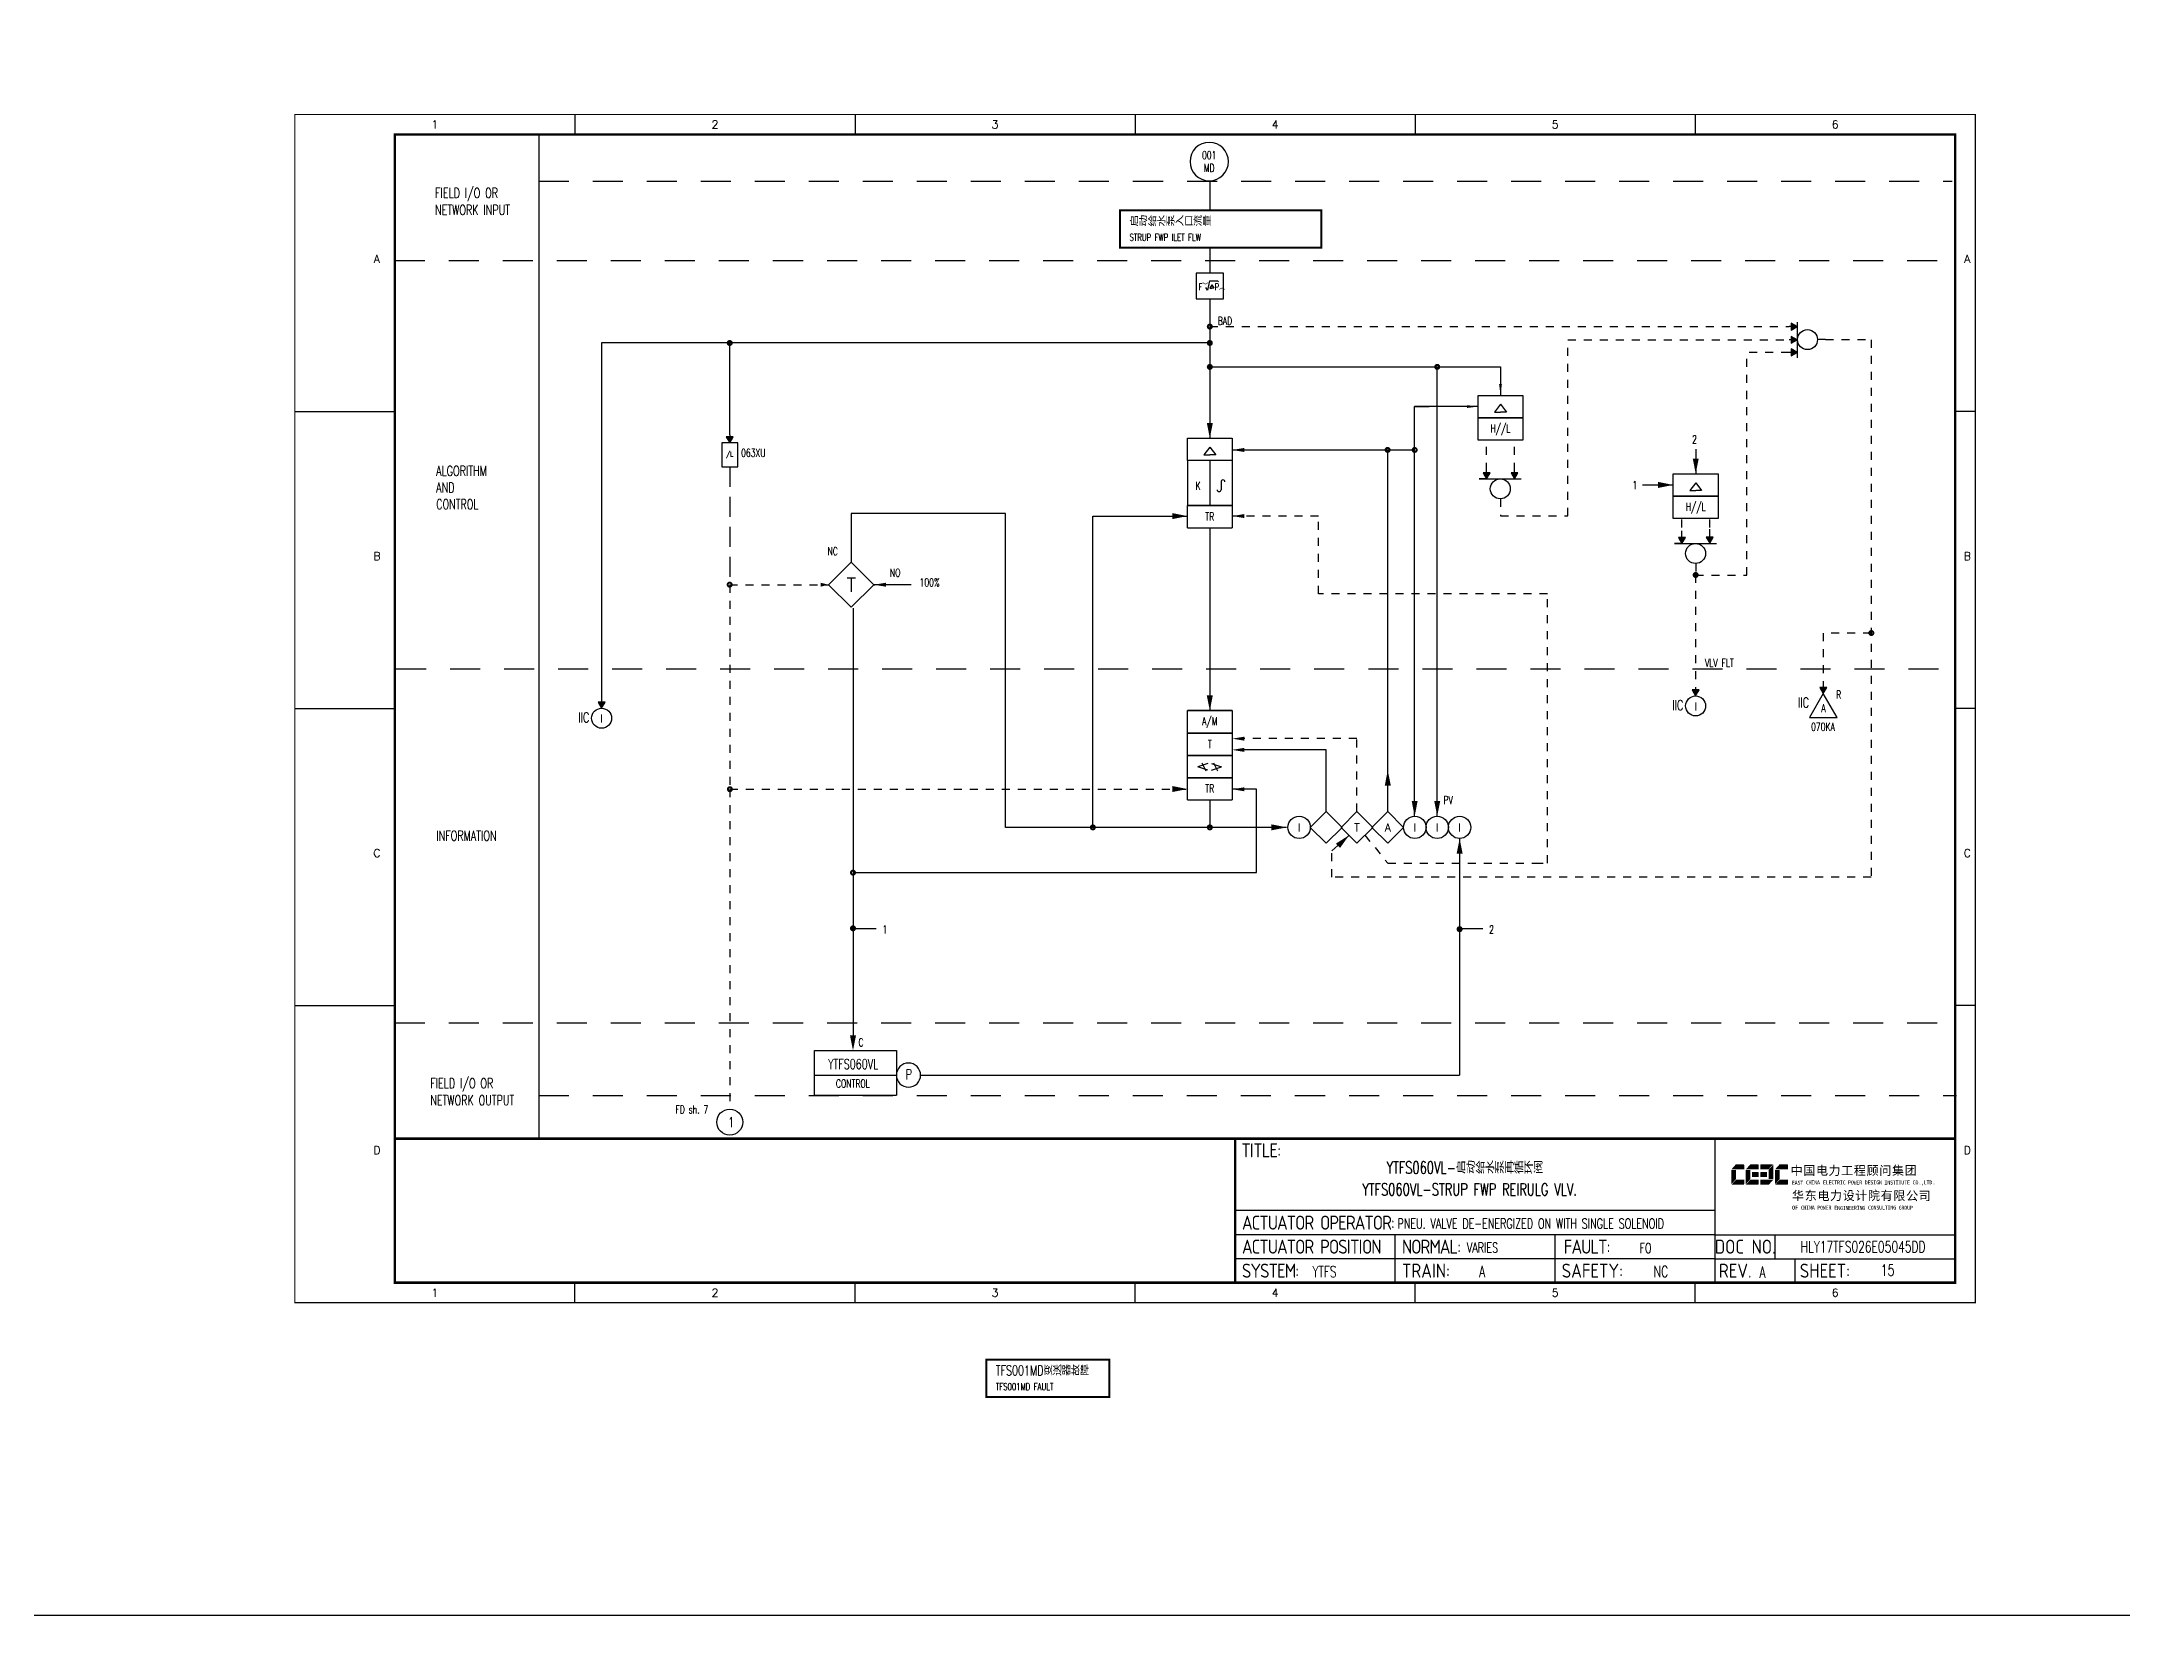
# Model space of a CAD drawing. Header units: millimetres. Extents: x 14388 to 19722, y -3447 to -1598.
# Drawn here: x 15442 to 15962, y -3447 to -3054 of the extents above; entities that cross this region are included whole.
import ezdxf
from ezdxf.enums import TextEntityAlignment as Align

# ---------------------------------------------------------------- set-up
doc = ezdxf.new("R2010")
doc.units = ezdxf.units.MM
for name, pattern in [('D2', [6, 2, -2, 2]), ('DASHED', [0.75, 0.5, -0.25]), ('JIS_02_0.7', [1.35, 0.75, -0.6])]:
    doc.linetypes.add(name, pattern=pattern)
for name, color, linetype in [('ALARM', 4, 'Continuous'), ('BLOCK', 7, 'Continuous'), ('BORDER', 1, 'Continuous'), ('DASH_2', 6, 'D2'), ('INSTRUMENT', 4, 'Continuous'), ('LINE_2', 6, 'Continuous'), ('MLINE', 6, 'Continuous'), ('TEXT', 7, 'Continuous'), ('TITLE', 1, 'Continuous'), ('TK', 7, 'Continuous'), ('图框_外框线', 7, 'Continuous'), ('图框_标题栏文字', 6, 'Continuous')]:
    doc.layers.add(name, color=color, linetype=linetype)
doc.styles.add('DANIEL', font='COMPLEX', dxfattribs={"width": 0.7, "bigfont": 'GVFS'})
doc.styles.add('ecepdi', font='simhei.ttf', dxfattribs={"width": 0.9})
doc.styles.get("Standard").update_dxf_attribs({"font": 'romans.shx', "width": 0.7, "bigfont": '@0hztxta.shx'})
doc.styles.add('工程字', font='gbenor.shx', dxfattribs={"bigfont": 'gbcbig.shx'})

# ---------------------------------------------------------------- blocks, each defined once
blk = doc.blocks.new('USR16')
at = {"layer": 'MLINE'}
blk.add_lwpolyline([(0, 0, 0, 1, 0), (0, 4, 1, 1, 0)], format="xyseb", dxfattribs=at)
blk = doc.blocks.new('INS00')
at = {"layer": 'INSTRUMENT', "color": 0}
blk.add_lwpolyline([(6, 0, 1), (-6, 0, 1)], format="xyb", close=True, dxfattribs=at)
at = {"layer": 'INSTRUMENT', "flags": 1}
for tag, p in [('INSNAM', (0, 9)), ('INSDGN', (0, -9)), ('INSTYP', (0, -12)), ('INSMAN', (0, -18)), ('INSSUP', (0, -15)), ('INSREM', (0, -21))]:
    blk.add_attdef(tag, text='', height=3, dxfattribs=at).set_placement(p, align=Align.TOP_CENTER)
at = {"layer": 'INSTRUMENT', "width": 0.7}
for tag, p in [('INSIDE', (0, 2)), ('INSSYS', (0, -2))]:
    blk.add_attdef(tag, text='', height=2.5, dxfattribs=at).set_placement(p, align=Align.MIDDLE)
for tag, p in [('INSHH', (6, 3.5)), ('INSL', (6, -3)), ('INSLL', (6, -6))]:
    blk.add_attdef(tag, p, '', height=2.5, dxfattribs=at)
at = {"layer": 'INSTRUMENT', "linetype": 'DASHED', "width": 0.7}
blk.add_attdef('INSH', (6, 0.5), '', height=2.5, dxfattribs=at)
blk = doc.blocks.new('*X17')
at = {"color": 0}
for p, q in [((207.5, 341.99), (207.51, 342)), ((207.52, 341.87), (207.55, 341.9)), ((207.53, 342.16), (207.57, 342.2)), ((207.56, 341.77), (207.59, 341.8)), ((207.61, 342.1), (207.62, 342.12)), ((207.62, 342.26), (207.74, 342.37)), ((207.62, 341.83), (207.89, 342.1)), ((207.62, 341.98), (207.75, 342.1)), ((207.69, 341.61), (207.87, 341.8)), ((207.73, 341.8), (207.76, 341.82)), ((207.77, 342.4), (207.84, 342.47)), ((207.81, 342.3), (207.88, 342.37)), ((207.9, 342.39), (208.01, 342.5)), ((207.9, 342.25), (207.95, 342.3)), ((207.9, 342.11), (207.99, 342.2)), ((207.9, 341.97), (207.93, 342)), ((207.9, 341.83), (207.97, 341.9)), ((207.9, 341.68), (208.02, 341.8)), ((208.02, 342.37), (208.13, 342.48)), ((208.03, 342.1), (208.13, 342.2)), ((208.07, 342), (208.18, 342.1)), ((208.09, 342.3), (208.18, 342.38)), ((208.12, 341.9), (208.18, 341.96)), ((208.16, 341.8), (208.18, 341.82)), ((208.18, 342.24), (208.23, 342.3)), ((208.19, 342.4), (208.23, 342.44)), ((208.24, 341.6), (208.44, 341.8)), ((208.31, 342.37), (208.32, 342.39)), ((208.32, 342.1), (208.44, 342.23)), ((208.32, 341.82), (208.45, 341.95)), ((208.37, 342.3), (208.39, 342.31)), ((208.46, 342.1), (208.48, 342.13)), ((208.46, 341.82), (208.47, 341.83)), ((208.5, 342), (208.5, 342)), ((207.61, 341.68), (207.62, 341.69)), ((207.77, 341.56), (207.82, 341.6)), ((207.87, 341.52), (207.91, 341.55)), ((208, 341.5), (208.05, 341.55)), ((208.17, 341.53), (208.19, 341.55)), ((208.18, 341.68), (208.2, 341.7))]:
    blk.add_line(p, q, dxfattribs=at)
blk = doc.blocks.new('*X16')
at = {"color": 0}
for p, q in [((207.51, 341.9), (207.62, 341.9)), ((207.54, 342.2), (207.62, 342.2)), ((207.54, 341.8), (208.46, 341.8)), ((207.55, 342.1), (207.62, 342.1)), ((207.6, 342.3), (208.4, 342.3)), ((207.7, 342.4), (207.9, 342.4)), ((207.82, 342.1), (207.9, 342.1)), ((207.9, 342.2), (208.18, 342.2)), ((207.9, 341.9), (208.18, 341.9)), ((208.18, 342.4), (208.3, 342.4)), ((208.45, 342.2), (208.46, 342.2)), ((208.45, 341.9), (208.49, 341.9)), ((207.6, 341.7), (207.62, 341.7)), ((207.7, 341.6), (207.9, 341.6)), ((208.18, 341.7), (208.4, 341.7)), ((208.18, 341.6), (208.3, 341.6))]:
    blk.add_line(p, q, dxfattribs=at)
blk = doc.blocks.new('*X15')
at = {"color": 0}
for p, q in [((207.5, 342), (207.625, 342)), ((207.9, 342), (208.175, 342)), ((208.45, 342), (208.5, 342))]:
    blk.add_line(p, q, dxfattribs=at)
blk = doc.blocks.new('*X14')
at = {"color": 0}
for p, q in [((207.625, 341.75), (207.625, 341.825)), ((207.825, 342.375), (207.9, 342.375))]:
    blk.add_line(p, q, dxfattribs=at)
blk = doc.blocks.new('*X13')
at = {"color": 0}
for p, q in [((207.51, 342.1), (207.55, 342.1)), ((207.53, 341.82), (207.55, 341.82)), ((207.62, 342.1), (207.62, 342.3)), ((207.62, 342.1), (207.82, 342.1)), ((207.62, 341.82), (207.62, 342.02)), ((207.62, 341.82), (207.82, 341.82)), ((207.67, 342.37), (207.82, 342.37)), ((207.9, 342.37), (207.9, 342.49)), ((207.9, 342.37), (208.1, 342.37)), ((207.9, 342.1), (207.9, 342.3)), ((207.9, 342.1), (208.1, 342.1)), ((207.9, 341.82), (207.9, 342.02)), ((207.9, 341.82), (208.1, 341.82)), ((208.18, 342.37), (208.18, 342.47)), ((208.18, 342.37), (208.33, 342.37)), ((208.18, 342.1), (208.18, 342.3)), ((208.18, 342.1), (208.37, 342.1)), ((208.18, 341.82), (208.18, 342.02)), ((208.18, 341.82), (208.37, 341.82)), ((208.45, 342.1), (208.45, 342.22)), ((208.45, 342.1), (208.49, 342.1)), ((208.45, 341.82), (208.45, 342.02)), ((208.45, 341.82), (208.47, 341.82)), ((207.62, 341.67), (207.62, 341.75)), ((207.78, 341.55), (207.82, 341.55)), ((207.9, 341.55), (207.9, 341.75)), ((207.9, 341.55), (208.1, 341.55)), ((208.18, 341.55), (208.18, 341.75)), ((208.18, 341.55), (208.22, 341.55))]:
    blk.add_line(p, q, dxfattribs=at)
blk = doc.blocks.new('USR06')
at = {"layer": 'MLINE'}
blk.add_circle((0, 0), 0.5, dxfattribs=at)
for name in ['*X17', '*X15', '*X13', '*X16', '*X14']:
    blk.add_blockref(name, (-208, -342), dxfattribs=at)
blk = doc.blocks.new('ARROW')
at = {"layer": 'DASH_2'}
blk.add_blockref('USR16', (0, 0), dxfattribs=at)
blk = doc.blocks.new('DOT')
at = {"const_width": 0.5}
blk.add_lwpolyline([(-0.25, 0, 1), (0.25, 0, 1)], format="xyb", close=True, dxfattribs=at)
blk = doc.blocks.new('A$C1E0003F3')
h = blk.add_hatch(color=152)
edge = h.paths.add_edge_path()
edge.add_ellipse((5.15, 4.41), major_axis=(0, 0.211), ratio=0.769231, start_angle=-90, end_angle=0)
edge.add_line((5.15, 4.62), (3.22, 4.62))
edge.add_line((3.22, 4.62), (2.09, 3.35))
edge.add_line((2.09, 3.35), (5.32, 3.35))
edge.add_line((5.32, 3.35), (5.32, 4.41))
h.paths.add_polyline_path([(3.22, 3.23), (2.09, 3.23), (2.09, -0.36), (3.22, 0.91)])
edge = h.paths.add_edge_path()
edge.add_line((5.32, 0.81), (3.27, 0.81))
edge.add_line((3.27, 0.81), (2.13, -0.46))
edge.add_line((2.13, -0.46), (5.15, -0.46))
edge.add_ellipse((5.15, -0.25), major_axis=(0, 0.211), ratio=0.769231, start_angle=180, end_angle=270)
edge.add_line((5.32, -0.25), (5.32, 0.81))
h = blk.add_hatch(color=152)
edge = h.paths.add_edge_path()
edge.add_ellipse((8.78, 4.41), major_axis=(0, 0.211), ratio=0.769231, start_angle=-90, end_angle=0)
edge.add_line((8.78, 4.62), (6.84, 4.62))
edge.add_line((6.84, 4.62), (5.71, 3.35))
edge.add_line((5.71, 3.35), (8.94, 3.35))
edge.add_line((8.94, 3.35), (8.94, 4.41))
h.paths.add_polyline_path([(6.84, 3.23), (5.71, 3.23), (5.71, -0.36), (6.84, 0.91)])
edge = h.paths.add_edge_path()
edge.add_ellipse((8.78, 2.49), major_axis=(0, 0.211), ratio=0.769231, start_angle=-90, end_angle=0)
edge.add_line((8.78, 2.7), (7.22, 2.7))
edge.add_line((7.22, 2.7), (7.22, 1.44))
edge.add_line((7.22, 1.44), (8.78, 1.44))
edge.add_ellipse((8.78, 1.65), major_axis=(0, 0.211), ratio=0.769231, start_angle=180, end_angle=270)
edge.add_line((8.94, 1.65), (8.94, 2.49))
edge = h.paths.add_edge_path()
edge.add_line((8.94, 0.81), (6.89, 0.81))
edge.add_line((6.89, 0.81), (5.75, -0.46))
edge.add_line((5.75, -0.46), (8.78, -0.46))
edge.add_ellipse((8.78, -0.25), major_axis=(0, 0.211), ratio=0.769231, start_angle=180, end_angle=270)
edge.add_line((8.94, -0.25), (8.94, 0.81))
h = blk.add_hatch(color=1)
edge = h.paths.add_edge_path()
edge.add_line((12.48, 4.62), (9.46, 4.62))
edge.add_ellipse((9.46, 4.41), major_axis=(0, 0.211), ratio=0.769231, start_angle=0, end_angle=90)
edge.add_line((9.3, 4.41), (9.3, 3.35))
edge.add_line((9.3, 3.35), (11.35, 3.35))
edge.add_line((11.35, 3.35), (12.48, 4.62))
h.paths.add_polyline_path([(12.57, 4.56), (11.38, 3.23), (11.38, 0.93), (12.57, 0.93)])
edge = h.paths.add_edge_path()
edge.add_line((11.03, 2.7), (9.46, 2.7))
edge.add_ellipse((9.46, 2.49), major_axis=(0, 0.211), ratio=0.769231, start_angle=0, end_angle=90)
edge.add_line((9.3, 2.49), (9.3, 1.65))
edge.add_ellipse((9.46, 1.65), major_axis=(0, 0.211), ratio=0.769231, start_angle=90, end_angle=180)
edge.add_line((9.46, 1.44), (11.03, 1.44))
edge.add_line((11.03, 1.44), (11.03, 2.7))
h = blk.add_hatch(color=1)
edge = h.paths.add_edge_path()
edge.add_line((12.58, 0.79), (9.3, 0.79))
edge.add_line((9.3, 0.79), (9.3, -0.27))
edge.add_ellipse((9.46, -0.27), major_axis=(0, 0.211), ratio=0.769231, start_angle=90, end_angle=180)
edge.add_line((9.46, -0.48), (11.43, -0.48))
edge.add_line((11.43, -0.48), (12.58, 0.79))
h = blk.add_hatch(color=152)
edge = h.paths.add_edge_path()
edge.add_ellipse((16.11, 4.41), major_axis=(0, 0.211), ratio=0.769231, start_angle=-90, end_angle=0)
edge.add_line((16.11, 4.62), (14.14, 4.62))
edge.add_line((14.14, 4.62), (13, 3.35))
edge.add_line((13, 3.35), (16.27, 3.35))
edge.add_line((16.27, 3.35), (16.27, 4.41))
h.paths.add_polyline_path([(14.14, 3.23), (13, 3.23), (13, -0.36), (14.14, 0.91)])
edge = h.paths.add_edge_path()
edge.add_line((16.27, 0.81), (14.18, 0.81))
edge.add_line((14.18, 0.81), (13.04, -0.46))
edge.add_line((13.04, -0.46), (16.03, -0.46))
edge.add_ellipse((16.03, -0.15), major_axis=(0, 0.316), ratio=0.769231, start_angle=180, end_angle=270)
edge.add_line((16.27, -0.15), (16.27, 0.81))
at = {"layer": 'TITLE', "color": 7, "style": 'ecepdi'}
for s, p in [('中', (16.92, 1.94)), ('国', (20.09, 2)), ('电', (23.25, 1.99)), ('力', (26.39, 1.96)), ('工', (29.53, 1.95)), ('程', (32.71, 1.98)), ('顾', (35.9, 1.98)), ('问', (39.09, 1.94)), ('集', (42.26, 1.98)), ('团', (45.42, 2.01)), ('华', (17.24, -4.31)), ('东', (20.45, -4.29)), ('电', (23.62, -4.35)), ('力', (26.75, -4.32)), ('设', (29.92, -4.3)), ('计', (33.05, -4.31)), ('院', (36.26, -4.29)), ('有', (39.41, -4.29)), ('限', (42.57, -4.32)), ('公', (45.78, -4.38)), ('司', (48.91, -4.35))]:
    blk.add_text(s, height=2.2, dxfattribs=at).set_placement(p)
at = {"layer": 'TITLE', "color": 7, "style": 'ecepdi', "width": 0.975}
for s, p in [('E', (17.58, 0.02)), ('A', (18.29, 0.03)), ('S', (19, 0.03)), ('T', (19.7, 0.03)), ('C', (21.1, 0.09)), ('H', (21.77, 0.09)), ('I', (22.46, 0.09)), ('N', (23.17, 0.1)), ('A', (23.86, 0.1)), ('E', (25.35, 0.09)), ('L', (26.05, 0.11)), ('E', (26.76, 0.1)), ('C', (27.46, 0.12)), ('T', (28.18, 0.11)), ('R', (28.87, 0.1)), ('I', (29.57, 0.11)), ('C', (30.28, 0.1)), ('P', (31.64, 0.09)), ('O', (32.32, 0.08)), ('W', (33.03, 0.08)), ('E', (33.72, 0.08)), ('R', (34.42, 0.09)), ('D', (35.81, 0.1)), ('E', (36.52, 0.1)), ('S', (37.2, 0.1)), ('I', (37.91, 0.09)), ('G', (38.68, 0.11)), ('N', (39.38, 0.09)), ('I', (40.72, 0.07)), ('N', (41.43, 0.08)), ('S', (42.14, 0.08)), ('T', (42.83, 0.08)), ('I', (43.52, 0.09)), ('T', (44.22, 0.07)), ('U', (44.93, 0.07)), ('T', (45.63, 0.08)), ('E', (46.34, 0.09)), ('C', (47.76, 0.11)), ('O', (48.48, 0.1)), ('L', (50.56, 0.1)), ('T', (51.27, 0.1)), ('D', (51.96, 0.1)), ('.', (49.23, 0.1)), (',', (49.87, 0.1)), ('.', (52.72, 0.11)), ('O', (17.67, -6.18)), ('OF', (18.01, -6.2)), ('F', (18.37, -6.2)), ('C', (19.8, -6.19)), ('H', (20.47, -6.19)), ('I', (21.15, -6.19)), ('N', (21.87, -6.18)), ('A', (22.56, -6.18)), ('P', (23.98, -6.2)), ('O', (24.66, -6.21)), ('W', (25.36, -6.21)), ('E', (26.06, -6.21)), ('R', (26.75, -6.2)), ('E', (28.19, -6.24)), ('N', (28.91, -6.27)), ('G', (29.62, -6.26)), ('I', (30.32, -6.27)), ('N', (31.02, -6.27)), ('E', (31.7, -6.28)), ('E', (32.41, -6.27)), ('R', (33.1, -6.24)), ('I', (33.81, -6.24)), ('N', (34.51, -6.26)), ('G', (35.2, -6.24)), ('C', (36.61, -6.19)), ('O', (37.3, -6.21)), ('N', (38, -6.2)), ('S', (38.71, -6.21)), ('U', (39.41, -6.18)), ('L', (40.11, -6.18)), ('T', (40.81, -6.19)), ('I', (41.51, -6.21)), ('N', (42.2, -6.21)), ('G', (42.91, -6.17)), ('G', (44.29, -6.2)), ('R', (45, -6.21)), ('O', (45.69, -6.22)), ('U', (46.39, -6.2)), ('P', (47.1, -6.23))]:
    blk.add_text(s, height=1, dxfattribs=at).set_placement(p, align=Align.MIDDLE_CENTER)
blk = doc.blocks.new('A$C4C92442A')
for p, q in [((70, 297), (70, 292)), ((140, 297), (140, 292)), ((210, 297), (210, 292)), ((280, 297), (280, 292)), ((350, 297), (350, 292)), ((420, 297), (420, 292)), ((0, 222.75), (25, 222.75)), ((420, 222.75), (415, 222.75)), ((0, 148.5), (25, 148.5)), ((420, 148.5), (415, 148.5)), ((0, 74.25), (25, 74.25)), ((420, 74.25), (415, 74.25)), ((70, 0), (70, 5)), ((140, 0), (140, 5)), ((210, 0), (210, 5)), ((280, 0), (280, 5)), ((350, 0), (350, 5))]:
    blk.add_line(p, q)
at = {"color": 4}
blk.add_line((60.97, 292.06), (60.97, 41.06), dxfattribs=at)
at = {"layer": 'MLINE', "color": 4}
blk.add_line((60.97, 292), (60.97, 41.47), dxfattribs=at)
at = {"layer": 'MLINE', "color": 4, "linetype": 'JIS_02_0.7', "ltscale": 10}
for p, q in [((60.98, 280.37), (414.21, 280.37)), ((25, 260.5), (415, 260.5)), ((25.3, 158.43), (414.81, 158.43)), ((25, 69.96), (415, 69.96)), ((60.97, 51.77), (415.31, 51.77))]:
    blk.add_line(p, q, dxfattribs=at)
at = {"layer": '图框_外框线'}
for p, q in [((355, 5), (355, 41)), ((355, 23), (235, 23)), ((355, 17), (235, 17)), ((275, 11), (275, 17)), ((315, 11), (315, 17)), ((355, 17), (415, 17)), ((370, 11), (370, 17)), ((355, 11), (235, 11)), ((355, 11), (235, 11)), ((275, 5), (275, 11)), ((315, 5), (315, 11)), ((355, 11), (415, 11)), ((375, 5), (375, 11))]:
    blk.add_line(p, q, dxfattribs=at)
for points, const_width in [([(0, 0), (420, 0), (420, 297), (0, 297)], 0.3), ([(25, 5), (415, 5), (415, 292), (25, 292)], 0.6)]:
    blk.add_lwpolyline(points, close=True, dxfattribs=dict(at, const_width=const_width))
at = {"layer": '图框_外框线', "const_width": 0.6}
blk.add_lwpolyline([(235, 41), (25, 41)], dxfattribs=at)
at = {"layer": '图框_外框线'}
blk.add_lwpolyline([(415, 41, 0.6, 0.6, 0), (235, 41, 0.6, 0.6, 0), (235, 5, 0, 0, 0)], format="xyseb", dxfattribs=at)
blk.add_blockref('A$C1E0003F3', (356.94, 29.95))
at = {"layer": 'MLINE', "color": 4, "char_height": 2.5, "width": 31.8959, "attachment_point": 1}
for s, insert in [('FIELD I/O OR', (35.03, 278.64)), ('NETWORK INPUT', (35.03, 274.39)), ('ALGORITHM\\PAND\\PCONTROL', (35.32, 209.16)), ('INFORMATION', (35.35, 117.98)), ('FIELD I/O OR', (33.84, 56.09)), ('NETWORK OUTPUT', (33.84, 51.84))]:
    blk.add_mtext(s, dxfattribs=dict(at, insert=insert))
at = {"layer": 'TK', "color": 3}
for s, p in [('1', (35, 294.5)), ('2', (105, 294.5)), ('3', (175, 294.5)), ('4', (245, 294.5)), ('5', (315, 294.5)), ('6', (385, 294.5)), ('1', (35, 2.5)), ('2', (105, 2.5)), ('3', (175, 2.5)), ('4', (245, 2.5)), ('5', (315, 2.5)), ('6', (385, 2.5))]:
    blk.add_text(s, height=2, dxfattribs=at).set_placement(p, align=Align.MIDDLE)
for s, p in [('A', (20.5, 259.88)), ('A', (418, 259.88)), ('B', (20.5, 185.62)), ('B', (418, 185.62)), ('C', (20.5, 111.38)), ('C', (418, 111.38)), ('D', (20.5, 37.12)), ('D', (418, 37.12))]:
    blk.add_text(s, height=2, dxfattribs=at).set_placement(p, align=Align.CENTER)
at = {"layer": '图框_标题栏文字', "char_height": 3.5, "style": '工程字'}
for s, insert, width, attachment_point in [('{\\T0.9; TITLE:}', (234.86, 38.09), 14.2249, 4), ('{\\T0.9; ACTUATOR OPERATOR:}', (235, 20), 40, 4), ('{\\T0.9; ACTUATOR POSITION}', (235, 14), 45, 4), ('{\\T0.9; NORMAL:}', (275, 14), 18.2557, 4), ('{\\T0.9; FAULT:}', (315.44, 14), 15, 4), ('DOC NO.', (362.5, 14), 15, 5), ('{\\T0.9; SYSTEM:}', (235, 8), 17.9526, 4), ('{\\T0.9; }TRAIN: ', (275, 8), 17.6638, 4), ('SAFETY:', (324.3, 8), 22.3993, 5), ('REV.', (360, 8), 10, 5), ('SHEET:', (382.42, 8), 20, 5)]:
    blk.add_mtext(s, dxfattribs=dict(at, insert=insert, width=width, attachment_point=attachment_point))

msp = doc.modelspace()

# ---------------------------------------------------------------- hatches: boundary and pattern name
for points in [[(15581.77, -3220.27), (15582.64, -3218.77), (15580.91, -3218.77)], [(15855.22, -3217.2), (15856.09, -3215.7), (15854.36, -3215.7)]]:
    msp.add_hatch(color=256).paths.add_polyline_path(points)
at = {"layer": 'BORDER'}
for color, points in [(1, [(15880.62, -3124.88), (15879.12, -3124.01), (15879.12, -3125.74)]), (1, [(15880.62, -3128.19), (15879.12, -3127.33), (15879.12, -3129.06)]), (1, [(15880.62, -3131.35), (15879.12, -3130.48), (15879.12, -3132.21)]), (256, [(15613.8, -3153.95), (15614.66, -3152.45), (15612.93, -3152.45)]), (256, [(15802.98, -3162.94), (15803.85, -3161.44), (15802.12, -3161.44)]), (256, [(15809.94, -3162.9), (15810.81, -3161.4), (15809.07, -3161.4)]), (256, [(15851.78, -3179.09), (15852.65, -3177.59), (15850.92, -3177.59)]), (256, [(15858.74, -3179.05), (15859.61, -3177.55), (15857.87, -3177.55)]), (1, [(15887.1, -3216.63), (15887.97, -3215.13), (15886.24, -3215.13)])]:
    msp.add_hatch(color=color, dxfattribs=at).paths.add_polyline_path(points)

# ---------------------------------------------------------------- linework, layer by layer
at = {"color": 0}
msp.add_line((15733.79, -3088.42), (15733.79, -3095.85), dxfattribs=at)
at = {"color": 7}
for p, q in [((15733.21, -3115.75), (15732.82, -3115.12)), ((15733.71, -3113.42), (15733.21, -3115.75)), ((15733.71, -3113.42), (15735.73, -3113.42)), ((15734.3, -3114.44), (15733.77, -3115.26)), ((15734.3, -3114.44), (15734.83, -3115.26)), ((15735.73, -3113.42), (15735.93, -3113.64)), ((15733.77, -3115.26), (15734.3, -3115.26)), ((15734.83, -3115.26), (15734.3, -3115.26))]:
    msp.add_line(p, q, dxfattribs=at)
at = {"color": 1}
for p, q in [((15880.62, -3123.8), (15880.62, -3132.73)), ((15801.14, -3162.94), (15811.61, -3162.94)), ((15802.98, -3162.94), (15801.14, -3162.94)), ((15849.94, -3179.09), (15860.41, -3179.09)), ((15851.78, -3179.09), (15849.94, -3179.09))]:
    msp.add_line(p, q, dxfattribs=at)
for p, q in [((15733.79, -3128.98), (15581.77, -3128.98)), ((15581.77, -3128.98), (15581.77, -3218.77)), ((15613.8, -3151.95), (15613.8, -3128.98)), ((15682.74, -3171.64), (15644.17, -3171.64)), ((15644.17, -3171.64), (15644.17, -3183.74)), ((15682.74, -3250.05), (15682.74, -3171.64)), ((15704.56, -3250.05), (15704.56, -3172.25)), ((15704.56, -3172.25), (15728.19, -3172.25)), ((15745.44, -3240.53), (15739.39, -3240.53)), ((15745.44, -3261.37), (15745.44, -3240.53)), ((15733.79, -3250.05), (15682.74, -3250.05)), ((15644.61, -3261.37), (15745.44, -3261.37)), ((15634.95, -3311.98), (15655.46, -3311.98)), ((15661.51, -3311.98), (15796.23, -3311.98)), ((15634.95, -3316.97), (15655.46, -3316.97))]:
    msp.add_line(p, q)
at = {"linetype": 'DASHED', "ltscale": 10}
msp.add_line((15613.8, -3159.95), (15613.8, -3189.4), dxfattribs=at)
at = {"linetype": 'D2'}
for p, q in [((15760.96, -3172.24), (15739.39, -3172.24)), ((15760.96, -3191.65), (15760.96, -3172.24)), ((15613.8, -3189.4), (15613.8, -3240.47)), ((15818.19, -3191.65), (15760.96, -3191.65)), ((15887.1, -3201.53), (15887.1, -3216.63)), ((15899.13, -3201.47), (15887.12, -3201.47)), ((15613.8, -3240.47), (15728.19, -3240.47)), ((15613.8, -3240.47), (15613.8, -3320.48))]:
    msp.add_line(p, q, dxfattribs=at)
for points in [[(14388.26, -1597.68), (19722.47, -1597.68), (19722.47, -3447.02), (14388.26, -3447.02)], [(15581.77, -3220.27), (15582.64, -3218.77), (15580.91, -3218.77)], [(15855.22, -3217.2), (15856.09, -3215.7), (15854.36, -3215.7)]]:
    msp.add_lwpolyline(points, close=True)
at = {"color": 0, "const_width": 0.5}
for points in [[(15711.32, -3095.85), (15761.68, -3095.85), (15761.68, -3105.19), (15711.32, -3105.19), (15711.32, -3095.85)], [(15677.93, -3383.11), (15708.67, -3383.11), (15708.67, -3392.45), (15677.93, -3392.45), (15677.93, -3383.11)]]:
    msp.add_lwpolyline(points, dxfattribs=at)
at = {"color": 7}
msp.add_lwpolyline([(15730.36, -3117.95), (15737.23, -3117.95), (15737.23, -3111.54), (15730.36, -3111.54)], close=True, dxfattribs=at)
at = {"const_width": 0.5}
for points in [[(15733.29, -3124.88, 1), (15734.29, -3124.88, 1)], [(15613.3, -3128.98, 1), (15614.3, -3128.98, 1)], [(15733.29, -3128.98, 1), (15734.29, -3128.98, 1)], [(15733.29, -3134.96, 1), (15734.29, -3134.96, 1)], [(15733.29, -3134.96, 1), (15734.29, -3134.96, 1)], [(15790.13, -3134.95, 1), (15791.13, -3134.95, 1)], [(15777.73, -3155.71, 1), (15778.73, -3155.71, 1)], [(15784.49, -3155.71, 1), (15785.49, -3155.71, 1)], [(15854.72, -3186.97, 1), (15855.72, -3186.97, 1)], [(15613.28, -3189.38, 1), (15614.28, -3189.38, 1)], [(15898.63, -3201.47, 1), (15899.63, -3201.47, 1)], [(15613.34, -3240.51, 1), (15614.34, -3240.51, 1)], [(15704.06, -3250.05, 1), (15705.06, -3250.05, 1)], [(15733.29, -3250.05, 1), (15734.29, -3250.05, 1)], [(15644.11, -3261.37, 1), (15645.11, -3261.37, 1)], [(15644.11, -3275.3, 1), (15645.11, -3275.3, 1)], [(15795.73, -3275.5, 1), (15796.73, -3275.5, 1)]]:
    msp.add_lwpolyline(points, format="xyb", close=True, dxfattribs=at)
for points in [[(15733.79, -3152.77, 0, 1.5, 0), (15733.79, -3148.97, 1.5, 1.5, 0)], [(15855.24, -3161.66, 0, 1.5, 0), (15855.24, -3157.86, 1.5, 1.5, 0)], [(15849.64, -3164.46, 0, 1.5, 0), (15845.84, -3164.46, 1.5, 1.5, 0)], [(15728.19, -3172.25, 0, 1.5, 0), (15724.39, -3172.25, 1.5, 1.5, 0)], [(15733.79, -3220.88, 0, 1.5, 0), (15733.79, -3217.08, 1.5, 1.5, 0)], [(15733.79, -3220.88, 0, 1.5, 0), (15733.79, -3220.88, 1.5, 1.5, 0)], [(15728.19, -3240.47, 0, 1.5, 0), (15724.39, -3240.47, 1.5, 1.5, 0)], [(15778.27, -3235.79, 0, 1.5, 0), (15778.27, -3239.59, 1.5, 1.5, 0)], [(15784.99, -3247.25, 0, 1.5, 0), (15784.99, -3243.45, 1.5, 1.5, 0)], [(15790.63, -3247.25, 0, 1.5, 0), (15790.63, -3243.45, 1.5, 1.5, 0)], [(15752.99, -3250.05, 0, 1.5, 0), (15749.19, -3250.05, 1.5, 1.5, 0)], [(15768.59, -3252.03, 0, 1.5, 0), (15765.83, -3254.65, 1.5, 1.5, 0)], [(15796.23, -3252.85, 0, 1.5, 0), (15796.23, -3256.66, 1.5, 1.5, 0)], [(15644.61, -3305.85, 0, 1.5, 0), (15644.61, -3302.05, 1.5, 1.5, 0)]]:
    msp.add_lwpolyline(points, format="xyseb")
at = {"color": 1}
msp.add_lwpolyline([(15890.57, -3222.63), (15887.1, -3216.63), (15883.64, -3222.63)], close=True, dxfattribs=at)
msp.add_lwpolyline([(15634.95, -3316.97), (15634.95, -3305.85), (15655.46, -3305.85), (15655.46, -3316.97)])
for centre, radius in [((15855.22, -3219.7), 2.5), ((15581.77, -3222.77), 2.5), ((15613.8, -3323.73), 3.25)]:
    msp.add_circle(centre, radius)
at = {"layer": 'ALARM'}
for points in [[(15644.17, -3195.05), (15638.51, -3189.4), (15644.17, -3183.74), (15649.83, -3189.4)], [(15762.87, -3254.01), (15758.91, -3250.05), (15762.87, -3246.09), (15766.83, -3250.05)], [(15770.57, -3254.01), (15766.61, -3250.05), (15770.57, -3246.09), (15774.53, -3250.05)], [(15778.27, -3254.01), (15774.31, -3250.05), (15778.27, -3246.09), (15782.23, -3250.05)]]:
    msp.add_lwpolyline(points, close=True, dxfattribs=at)
at = {"layer": 'BLOCK'}
for p, q in [((15800.84, -3147.67), (15800.84, -3142.07)), ((15800.84, -3142.07), (15812.04, -3142.07)), ((15812.04, -3142.07), (15812.04, -3147.67)), ((15800.84, -3153.27), (15800.84, -3147.67)), ((15800.84, -3147.67), (15812.04, -3147.67)), ((15812.04, -3147.67), (15800.84, -3147.67)), ((15812.04, -3147.67), (15812.04, -3153.27)), ((15812.04, -3153.27), (15800.84, -3153.27)), ((15849.64, -3161.66), (15860.84, -3161.66)), ((15849.64, -3167.26), (15849.64, -3161.66)), ((15860.84, -3161.66), (15860.84, -3167.26)), ((15860.84, -3167.26), (15849.64, -3167.26)), ((15849.64, -3167.26), (15860.84, -3167.26)), ((15849.64, -3172.86), (15849.64, -3167.26)), ((15860.84, -3167.26), (15860.84, -3172.86)), ((15860.84, -3172.86), (15849.64, -3172.86)), ((15728.19, -3220.88), (15739.39, -3220.88)), ((15728.19, -3220.88), (15739.39, -3220.88)), ((15739.39, -3220.88), (15728.19, -3220.88)), ((15728.19, -3226.48), (15728.19, -3220.88)), ((15739.39, -3220.88), (15739.39, -3226.48)), ((15728.19, -3226.48), (15739.39, -3226.48)), ((15739.39, -3226.48), (15728.19, -3226.48)), ((15728.19, -3226.48), (15739.39, -3226.48)), ((15728.19, -3232.08), (15728.19, -3226.48)), ((15739.39, -3226.48), (15739.39, -3232.08)), ((15728.19, -3232.08), (15739.39, -3232.08)), ((15728.19, -3232.08), (15739.39, -3232.08)), ((15739.39, -3232.08), (15728.19, -3232.08)), ((15728.19, -3237.68), (15728.19, -3232.08)), ((15739.39, -3232.08), (15739.39, -3237.68)), ((15739.39, -3237.68), (15728.19, -3237.68)), ((15728.19, -3237.68), (15739.39, -3237.68))]:
    msp.add_line(p, q, dxfattribs=at)
at = {"layer": 'BLOCK', "color": 0}
for p, q in [((15728.19, -3152.77), (15739.39, -3152.77)), ((15728.19, -3158.37), (15728.19, -3152.77)), ((15739.39, -3152.77), (15739.39, -3158.37)), ((15739.39, -3158.37), (15728.19, -3158.37)), ((15728.19, -3169.57), (15739.39, -3169.57)), ((15739.39, -3169.57), (15728.19, -3169.57)), ((15728.19, -3175.17), (15728.19, -3169.57)), ((15739.39, -3169.57), (15739.39, -3175.17)), ((15728.19, -3243.14), (15728.19, -3232.08)), ((15739.39, -3232.08), (15739.39, -3243.14)), ((15728.19, -3243.14), (15739.39, -3243.14))]:
    msp.add_line(p, q, dxfattribs=at)
at = {"layer": 'BORDER'}
for p, q in [((15880.62, -3124.88), (15878.62, -3124.88)), ((15880.62, -3128.19), (15878.62, -3128.19)), ((15887.67, -3128.14), (15885.67, -3128.14)), ((15880.62, -3131.35), (15878.62, -3131.35)), ((15613.8, -3151.95), (15613.8, -3153.95)), ((15613.8, -3159.95), (15613.8, -3161.95)), ((15802.98, -3162.94), (15802.98, -3160.94)), ((15809.94, -3162.9), (15809.94, -3160.9)), ((15851.74, -3177.97), (15851.74, -3175.97)), ((15858.74, -3177.55), (15858.74, -3175.55))]:
    msp.add_line(p, q, dxfattribs=at)
at = {"layer": 'BORDER', "color": 1}
for points in [[(15880.62, -3124.88), (15879.12, -3124.01), (15879.12, -3125.74)], [(15880.62, -3128.19), (15879.12, -3127.33), (15879.12, -3129.06)], [(15880.62, -3131.35), (15879.12, -3130.48), (15879.12, -3132.21)], [(15887.1, -3216.63), (15887.97, -3215.13), (15886.24, -3215.13)]]:
    msp.add_lwpolyline(points, close=True, dxfattribs=at)
at = {"layer": 'BORDER'}
for points in [[(15615.8, -3159.95), (15615.8, -3153.95), (15611.8, -3153.95), (15611.8, -3159.95)], [(15613.8, -3153.95), (15614.66, -3152.45), (15612.93, -3152.45)], [(15802.98, -3162.94), (15803.85, -3161.44), (15802.12, -3161.44)], [(15809.94, -3162.9), (15810.81, -3161.4), (15809.07, -3161.4)], [(15851.78, -3179.09), (15852.65, -3177.59), (15850.92, -3177.59)], [(15858.74, -3179.05), (15859.61, -3177.55), (15857.87, -3177.55)]]:
    msp.add_lwpolyline(points, close=True, dxfattribs=at)
for centre in [(15883.17, -3128.14), (15806.4, -3165.44), (15855.2, -3181.59)]:
    msp.add_circle(centre, 2.5, dxfattribs=at)
at = {"layer": 'DASH_2', "color": 0}
for p, q in [((15733.79, -3124.88), (15878.62, -3124.88)), ((15823.24, -3172.17), (15823.24, -3128.19)), ((15823.24, -3128.19), (15878.62, -3128.19)), ((15887.67, -3128.14), (15899.13, -3128.14)), ((15899.13, -3128.16), (15899.13, -3262.5)), ((15868.04, -3186.98), (15868.04, -3131.35)), ((15878.62, -3131.35), (15868.04, -3131.35)), ((15802.98, -3160.94), (15802.98, -3153.27)), ((15809.94, -3160.9), (15809.94, -3153.27)), ((15806.44, -3167.94), (15806.44, -3172.17)), ((15806.44, -3172.17), (15823.24, -3172.17)), ((15855.22, -3186.97), (15855.22, -3217.2)), ((15855.22, -3186.98), (15868.04, -3186.98)), ((15855.25, -3184.09), (15855.24, -3186.98)), ((15613.77, -3189.4), (15638.51, -3189.4)), ((15649.83, -3189.4), (15650.04, -3189.4)), ((15818.19, -3259.01), (15818.19, -3191.65)), ((15770.57, -3227.88), (15740.82, -3227.88)), ((15770.57, -3246.09), (15770.57, -3227.88)), ((15764.27, -3255.89), (15768.59, -3252.03)), ((15772.55, -3252.03), (15778.27, -3259.01)), ((15764.27, -3262.5), (15764.27, -3255.89)), ((15778.27, -3259.01), (15816.79, -3259.01)), ((15815.12, -3259.01), (15818.19, -3259.01)), ((15899.13, -3262.5), (15764.27, -3262.5))]:
    msp.add_line(p, q, dxfattribs=at)
at = {"layer": 'DASH_2'}
for p, q in [((15851.74, -3179.08), (15851.74, -3172.86)), ((15858.74, -3179.08), (15858.74, -3172.86))]:
    msp.add_line(p, q, dxfattribs=at)
at = {"layer": 'DASH_2', "color": 0}
for points in [[(15742.39, -3155.72, 1, 0, 0), (15739.39, -3155.72, 0, 0, 0)], [(15742.39, -3172.24, 1, 0, 0), (15739.39, -3172.24, 0, 0, 0)], [(15636.51, -3189.4, 1, 0, 0), (15638.51, -3189.4, 0, 0, 0)], [(15652.83, -3189.4, 1, 0, 0), (15649.83, -3189.4, 0, 0, 0)], [(15742.39, -3227.88, 1, 0, 0), (15739.39, -3227.88, 0, 0, 0)], [(15742.39, -3230.68, 1, 0, 0), (15739.39, -3230.68, 0, 0, 0)], [(15742.39, -3240.53, 1, 0, 0), (15739.39, -3240.53, 0, 0, 0)]]:
    msp.add_lwpolyline(points, format="xyseb", dxfattribs=at)
at = {"layer": 'INSTRUMENT'}
for p, q in [((15806.44, -3144.31), (15804.97, -3146.27)), ((15804.97, -3146.27), (15806.44, -3146.27)), ((15806.44, -3144.31), (15807.91, -3146.27)), ((15807.91, -3146.27), (15806.44, -3146.27)), ((15855.24, -3163.9), (15853.77, -3165.86)), ((15853.77, -3165.86), (15855.24, -3165.86)), ((15855.24, -3163.9), (15856.71, -3165.86)), ((15856.71, -3165.86), (15855.24, -3165.86)), ((15733.27, -3234.1), (15730.82, -3234.92)), ((15731.8, -3233.94), (15732.78, -3235.9)), ((15734.25, -3234.1), (15736.7, -3234.92)), ((15734.74, -3233.94), (15735.72, -3235.9)), ((15733.27, -3235.74), (15730.82, -3234.92)), ((15734.25, -3235.74), (15736.7, -3234.92))]:
    msp.add_line(p, q, dxfattribs=at)
at = {"layer": 'INSTRUMENT', "color": 0}
for p, q in [((15733.79, -3155.01), (15732.32, -3156.97)), ((15733.79, -3155.01), (15735.26, -3156.97)), ((15728.19, -3158.37), (15728.19, -3169.57)), ((15732.32, -3156.97), (15733.79, -3156.97)), ((15735.26, -3156.97), (15733.79, -3156.97)), ((15733.79, -3158.37), (15733.79, -3169.57)), ((15739.39, -3158.37), (15739.39, -3169.57)), ((15736.59, -3163.69), (15736.59, -3165.65)), ((15728.19, -3175.17), (15739.39, -3175.17))]:
    msp.add_line(p, q, dxfattribs=at)
at = {"layer": 'INSTRUMENT'}
for points in [[(15762.87, -3248.33, 0, 0.49, 0), (15762.87, -3249.31, 0, 0, 0), (15762.87, -3250.29, 0, 0, 0)], [(15762.87, -3252.25, 0, 0.49, 0), (15762.87, -3251.27, 0, 0, 0), (15762.87, -3250.29, 0, 0, 0)]]:
    msp.add_lwpolyline(points, format="xyseb", dxfattribs=at)
for centre in [(15756.11, -3250.05), (15785.03, -3250.05), (15790.63, -3250.05), (15796.23, -3250.05)]:
    msp.add_circle(centre, 2.8, dxfattribs=at)
at = {"layer": 'INSTRUMENT', "color": 0}
for centre, start, end in [((15736.1, -3165.65), 180, 0), ((15737.08, -3163.69), 0, 180)]:
    msp.add_arc(centre, 0.49, start, end, dxfattribs=at)
at = {"layer": 'MLINE', "color": 0}
for p, q in [((15733.79, -3105.19), (15733.79, -3111.54)), ((15733.79, -3117.95), (15733.79, -3152.77)), ((15733.79, -3131.78), (15733.79, -3152.77)), ((15733.79, -3134.96), (15806.44, -3134.96)), ((15790.63, -3247.25), (15790.63, -3134.96)), ((15806.44, -3134.96), (15806.44, -3137.87)), ((15806.44, -3137.87), (15806.44, -3142.07)), ((15784.99, -3247.25), (15784.99, -3144.87)), ((15800.84, -3144.87), (15784.99, -3144.87)), ((15784.99, -3144.87), (15788.64, -3144.87)), ((15739.39, -3155.72), (15784.99, -3155.72)), ((15778.27, -3246.09), (15778.27, -3155.72)), ((15733.79, -3175.17), (15733.79, -3220.88)), ((15659.18, -3189.4), (15649.83, -3189.4)), ((15644.61, -3195.28), (15644.61, -3302.05)), ((15762.87, -3230.68), (15740.82, -3230.68)), ((15762.87, -3246.09), (15762.87, -3230.68)), ((15733.79, -3243.14), (15733.79, -3250.05)), ((15752.99, -3250.05), (15733.79, -3250.05)), ((15796.23, -3252.85), (15796.23, -3311.98)), ((15644.61, -3275.3), (15650.42, -3275.3)), ((15796.23, -3275.33), (15802.04, -3275.33))]:
    msp.add_line(p, q, dxfattribs=at)
at = {"layer": 'MLINE'}
for p, q in [((15855.24, -3155.5), (15855.24, -3161.66)), ((15841.96, -3164.46), (15849.64, -3164.46))]:
    msp.add_line(p, q, dxfattribs=at)

# ---------------------------------------------------------------- block references
at = {"layer": 'DASH_2', "color": 0, "yscale": 0.7000000000007276, "zscale": 0.7}
for name, p, xscale, rotation in [('USR16', (15739.39, -3155.72), -0.7000000000007276, 270), ('USR16', (15739.39, -3172.24), -0.7000000000007276, 270), ('USR16', (15739.39, -3227.88), -0.7000000000007276, 270), ('USR16', (15739.39, -3230.68), -0.7000000000007276, 270), ('USR16', (15739.39, -3240.53), -0.7000000000007276, 270), ('USR16', (15768.59, -3252.03), 0.6999999999997808, 130.9473435081752), ('ARROW', (15796.23, -3252.85), 0.7000000000007276, 180)]:
    msp.add_blockref(name, p, dxfattribs=dict(at, xscale=xscale, rotation=rotation))
at = {"layer": 'DASH_2', "color": 0, "xscale": 0.7000000000007276, "yscale": 0.7000000000007276, "zscale": 0.7}
for name, p in [('USR06', (15855.22, -3186.97)), ('USR16', (15790.63, -3247.25)), ('DOT', (15796.23, -3275.33))]:
    msp.add_blockref(name, p, dxfattribs=at)
at = {"layer": 'DASH_2', "xscale": 0.7000000000007276, "yscale": 0.7000000000007276, "zscale": 0.7}
msp.add_blockref('USR06', (15644.61, -3275.3), dxfattribs=at)
at = {"layer": 'MLINE', "color": 255}
msp.add_blockref('A$C4C92442A', (15505.11, -3368.86), dxfattribs=at)
at = {"layer": 'MLINE', "xscale": 0.7999999999992724, "yscale": 0.7999999999992724, "zscale": 0.8}
msp.add_blockref('INS00', (15733.64, -3083.63), dxfattribs=at).add_auto_attribs({'INSIDE': '001', 'INSSYS': 'MD'})
at = {"layer": 'MLINE', "xscale": 0.7000000000007276, "yscale": 0.7000000000007276, "zscale": 0.7}
for name, p in [('USR06', (15733.86, -3134.96)), ('USR16', (15806.44, -3142.07)), ('USR16', (15733.79, -3220.88))]:
    msp.add_blockref(name, p, dxfattribs=at)
at = {"layer": 'MLINE', "xscale": 0.7000000000007276, "yscale": 0.7000000000007276, "zscale": 0.7, "rotation": 90}
msp.add_blockref('USR16', (15800.84, -3144.87), dxfattribs=at)
at = {"layer": 'MLINE', "color": 0, "xscale": 0.7000000000007276, "yscale": 0.7000000000007276, "zscale": 0.7}
for p in [(15733.79, -3152.77), (15855.24, -3161.66), (15644.61, -3305.85)]:
    msp.add_blockref('USR16', p, dxfattribs=at)
at = {"layer": 'MLINE', "color": 0, "yscale": 0.7000000000007276, "zscale": 0.7}
for p, xscale, rotation in [((15739.39, -3155.72), -0.7000000000007276, 270), ((15849.64, -3164.46), 0.7000000000007276, 90), ((15739.39, -3172.24), -0.7000000000007276, 270), ((15752.99, -3250.05), 0.7000000000007276, 90)]:
    msp.add_blockref('USR16', p, dxfattribs=dict(at, xscale=xscale, rotation=rotation))
at = {"layer": 'TEXT', "xscale": 0.5040000000008149, "yscale": 0.5040000000008149, "zscale": 0.504}
msp.add_blockref('INS00', (15658.48, -3311.98), dxfattribs=at)

# ---------------------------------------------------------------- texts
at = {"width": 0.7}
for p in [(15855.23, -3220.8), (15581.78, -3223.87)]:
    msp.add_text('I', height=2, dxfattribs=at).set_placement(p, align=Align.CENTER)
at = {"color": 1, "width": 0.7}
msp.add_text('A', height=2, dxfattribs=at).set_placement((15887.19, -3221.25), align=Align.CENTER)
at = {"width": 0.7}
for s, p in [('YTFS060VL-启动给水泵再循环阀 ', (15777.95, -3336.6)), ('YTFS060VL-STRUP FWP REIRULG VLV. ', (15771.89, -3342.04))]:
    msp.add_text(s, height=3, dxfattribs=at).set_placement(p)
at = {"attachment_point": 1}
for s, insert, char_height, width in [('启动给水泵入口流量', (15713.69, -3097.29), 2.5, 73.0067), ('STRUP FWP ILET FLW', (15713.73, -3101.68), 1.8, 73.0067), ('VLV FLT', (15857.55, -3207.94), 2, 73.0067), ('IIC', (15849.37, -3218.26), 2.5, 2.1362), ('IIC', (15880.8, -3217.6), 2.5, 4.5039), ('R', (15890.31, -3215.88), 2, 73.0067), ('IIC', (15575.92, -3221.33), 2.5, 2.1362), ('070KA', (15884.07, -3223.9), 2, 73.0067), ('YTFS060VL', (15638.4, -3307.97), 2.5, 73.0067), ('CONTROL', (15640.34, -3313.1), 2, 73.0067), ('1', (15613.4, -3322.52), 2.5, 73.0067), ('PNEU. VALVE DE-ENERGIZED ON WITH SINGLE SOLENOID', (15780.7, -3347.83), 2.5, 73.2261), ('VARIES', (15798.06, -3353.85), 2.5, 8.5983), ('FO', (15841.19, -3353.97), 2.5, 8.5983), ('A', (15801.13, -3359.66), 2.8, 8.5983), ('NC', (15844.72, -3359.66), 2.8, 8.5983), ('YTFS', (15759.44, -3359.7), 2.8, 8.5983), ('A', (15871.16, -3359.84), 2.8, 8.5983), ('TFS001MD变送器故障', (15680.3, -3384.55), 2.5, 73.0067), ('TFS001MD FAULT', (15680.33, -3388.94), 1.8, 73.0067)]:
    msp.add_mtext(s, dxfattribs=dict(at, insert=insert, char_height=char_height, width=width))
at = {"color": 7, "insert": (15731.05, -3114.15), "char_height": 1.6, "width": 73.0067, "attachment_point": 1}
msp.add_mtext('F（  P）', dxfattribs=at)
at = {"color": 4, "insert": (15657.76, -3310.54), "char_height": 2.5, "width": 1.232, "attachment_point": 1}
msp.add_mtext('P', dxfattribs=at)
at = {"color": 1, "insert": (15600.22, -3319.56), "char_height": 2, "width": 73.0067, "attachment_point": 1}
msp.add_mtext('FD sh. 7', dxfattribs=at)
at = {"width": 0.7}
for tag, p, s in [('HLY17TFS026E05045DD', (15881.46, -3356.28), ''), ('15', (15901.53, -3362.14), '1')]:
    msp.add_attdef(tag, p, s, height=2.8, dxfattribs=at)
at = {"layer": 'ALARM'}
for s, height, p in [('T', 3.5, (15644.17, -3189.4)), ('T', 2, (15770.57, -3250.05)), ('A', 2, (15778.27, -3250.05))]:
    msp.add_text(s, height=height, dxfattribs=at).set_placement(p, align=Align.MIDDLE)
at = {"layer": 'BLOCK', "width": 0.7}
for s, p in [('H//L', (15806.44, -3150.47)), ('063XU', (15619.7, -3156.43)), ('2', (15854.94, -3153.08)), ('1', (15840.01, -3164.49)), ('H//L', (15855.24, -3170.06)), ('A/M', (15733.79, -3223.68)), ('T', (15733.79, -3229.28)), ('PV', (15793.36, -3243.22)), ('1', (15652.58, -3275.57)), ('2', (15804.2, -3275.59))]:
    msp.add_text(s, height=2, dxfattribs=at).set_placement(p, align=Align.MIDDLE)
at = {"layer": 'BLOCK', "color": 0, "width": 0.7}
for s, p in [('K', (15730.87, -3164.67)), ('TR', (15733.79, -3172.37)), ('TR', (15733.79, -3240.34))]:
    msp.add_text(s, height=2, dxfattribs=at).set_placement(p, align=Align.MIDDLE)
at = {"layer": 'BLOCK', "insert": (15645.97, -3302.79), "char_height": 2, "width": 3.3078, "attachment_point": 1}
msp.add_mtext('C', dxfattribs=at)
at = {"layer": 'BORDER', "style": 'DANIEL', "width": 0.8}
msp.add_text('/L', height=1.2, dxfattribs=at).set_placement((15613.8, -3156.85), align=Align.MIDDLE)
at = {"layer": 'INSTRUMENT', "width": 0.7}
for p in [(15756.11, -3250.05), (15785.03, -3250.05), (15790.63, -3250.05), (15796.23, -3250.05)]:
    msp.add_text('I', height=2, dxfattribs=at).set_placement(p, align=Align.MIDDLE)
at = {"layer": 'LINE_2', "color": 0, "width": 0.7}
msp.add_text('100%%%', height=2, dxfattribs=at).set_placement((15663.76, -3188.82), align=Align.MIDDLE)
at = {"layer": 'MLINE', "color": 0, "width": 0.7}
for s, p in [('NC', (15638.24, -3182.04)), ('NO', (15653.83, -3187.4))]:
    msp.add_text(s, height=2, dxfattribs=at).set_placement(p)
at = {"layer": 'TEXT', "width": 0.7}
msp.add_text('BAD', height=2, dxfattribs=at).set_placement((15737.58, -3123.44), align=Align.MIDDLE)

doc.saveas('drawing.dxf')
